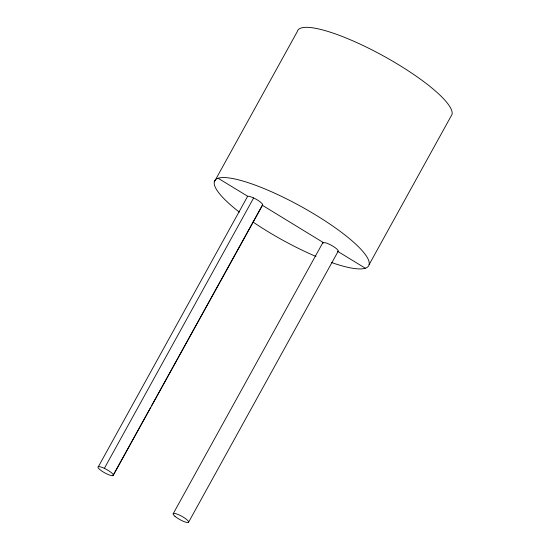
<?xml version="1.0" encoding="UTF-8"?>
<svg xmlns="http://www.w3.org/2000/svg" width="550" height="550" viewBox="0 0 550 550"><rect width="100%" height="100%" fill="white"/><g stroke="black" fill="none" stroke-linecap="round" stroke-linejoin="round"><path stroke-width="0.82" d="M214.335 181.851L297.261 31.632A87.911 19.174 28.9 0 1 379.211 53.666A87.911 19.174 28.9 0 1 452.038 114.4L369.112 264.619M98.374 466.682L247.637 196.281A8.793 1.918 28.9 0 1 256.657 199.54A8.793 1.918 28.9 0 1 262.673 204.978L112.956 475.695A8.793 1.918 28.9 0 1 103.978 472.416A8.793 1.918 28.9 0 1 97.962 466.978L98.409 466.654A8.793 1.918 28.9 0 1 107.387 469.941A8.793 1.918 28.9 0 1 113.403 475.372M104.369 468.353L253.633 197.952M113.032 475.647L150.762 407.296M151.594 405.79L262.302 205.246L323.194 242.474M173.174 513.762L322.761 242.791L325.518 242.749A8.793 1.918 28.9 0 1 334.084 246.936A8.793 1.918 28.9 0 1 338.202 251.192L188.616 522.163M247.232 196.577L247.679 196.254L218.151 178.255M262.226 205.301L262.673 204.978M337.755 251.515L338.202 251.192M337.851 251.439L365.289 268.214M239.339 212.121A87.911 19.174 28.9 0 1 239.896 180.201A87.911 19.174 28.9 0 1 354.097 242.646A87.911 19.174 28.9 0 1 331.533 262.529M315.968 256.458A87.911 19.174 28.9 0 1 253.048 222.042M322.843 243.403A8.793 1.918 28.9 0 1 322.761 242.791M174.934 516.271A8.793 1.918 28.9 0 0 188.169 522.486A8.793 1.918 28.9 0 0 179.575 515.137A8.793 1.918 28.9 0 0 174.934 516.271"/></g></svg>
